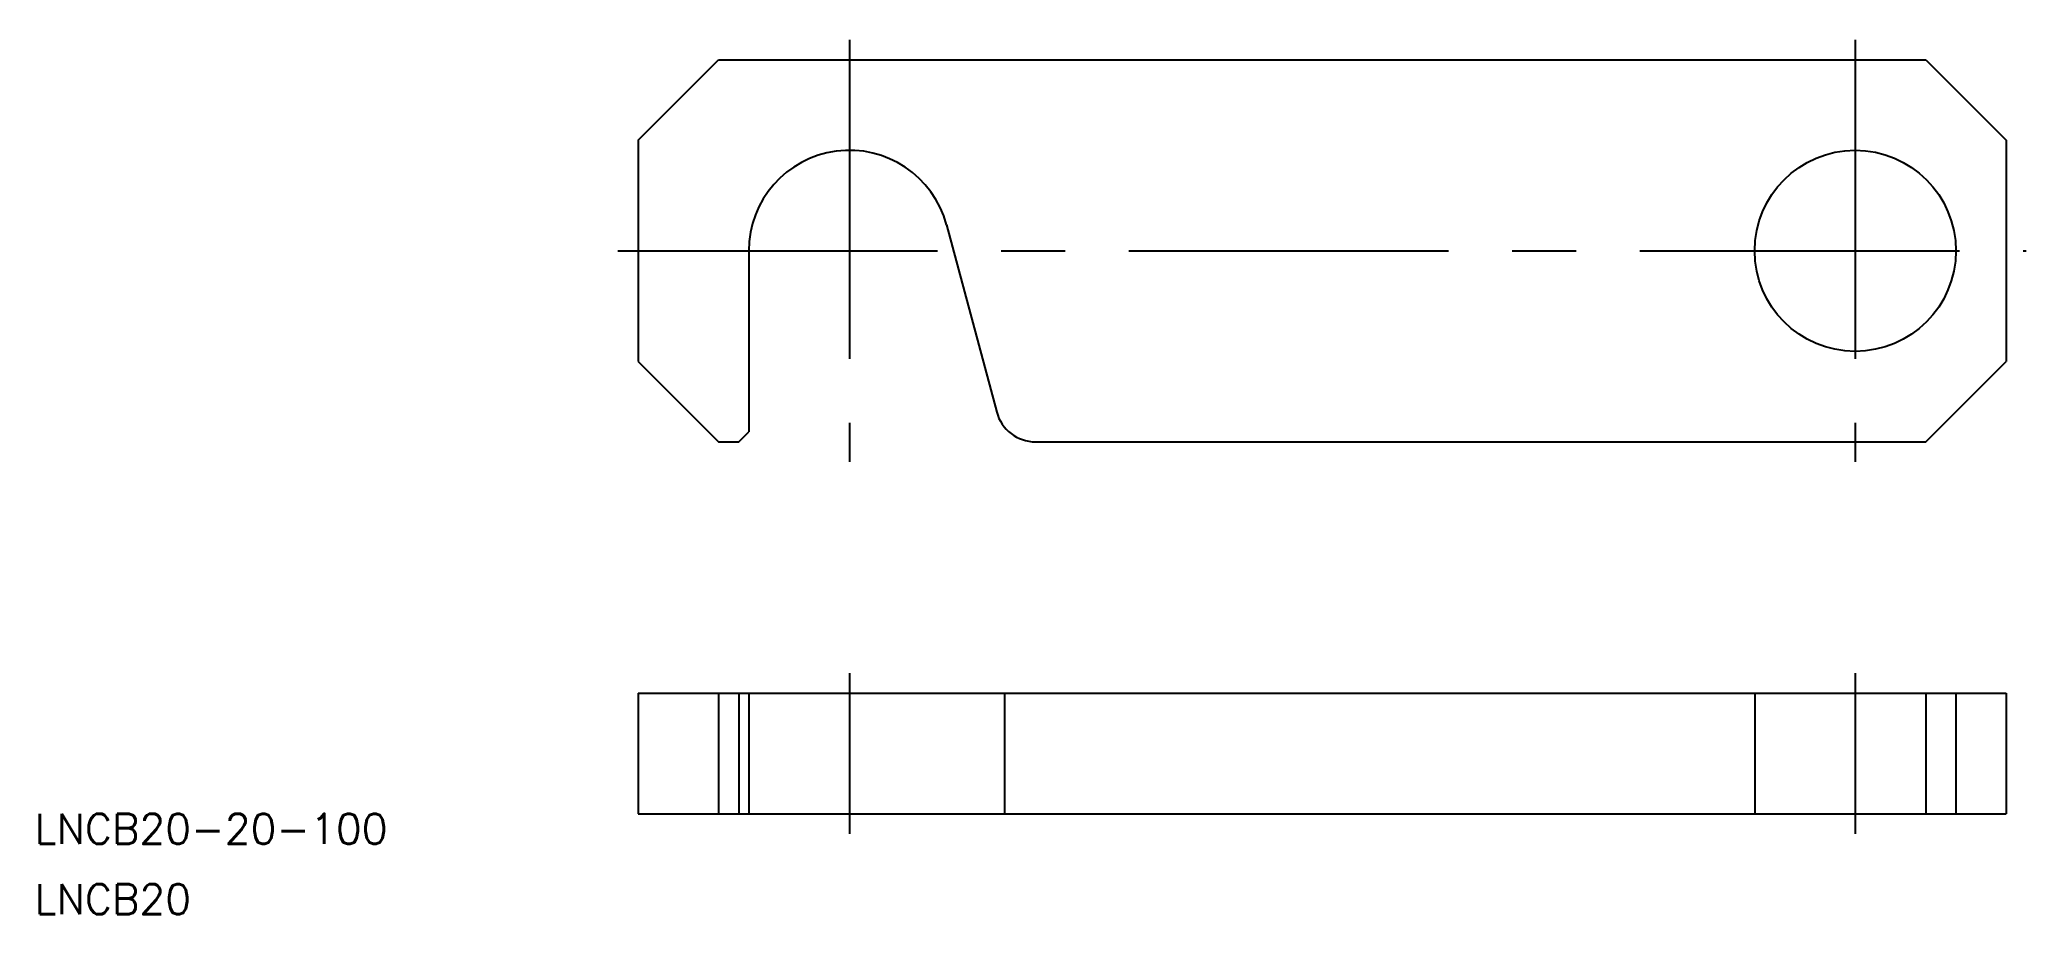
# Model space of a CAD drawing. Extents: x -80 to 117, y -66 to 21.
import ezdxf

# ---------------------------------------------------------------- set-up
doc = ezdxf.new("R2010")
doc.units = 0
doc.linetypes.add('CENTER', pattern=[50.8, 31.75, -6.35, 6.35, -6.35])
doc.linetypes.add('DASHED', pattern=[19.05, 12.7, -6.35])
doc.layers.get('0').update_dxf_attribs({"linetype": 'CONTINUOUS'})
doc.layers.add('CENTER', color=1, linetype='CENTER')
doc.styles.get("Standard").update_dxf_attribs({"font": 'txt.shx', "height": 3, "bigfont": 'bigfont.shx'})

msp = doc.modelspace()

# ---------------------------------------------------------------- linework, layer by layer
at = {"color": 7, "linetype": 'CONTINUOUS'}
for p, q in [((-21, 11), (-13, 19)), ((-13, 19), (107, 19)), ((107, 19), (115, 11)), ((-21, 11), (-21, -11)), ((115, 11), (115, -11)), ((9.66, 2.59), (14.65, -16.04)), ((-10, 0), (-10, -18)), ((-21, -11), (-13, -19)), ((107, -19), (115, -11)), ((-13, -19), (-11, -19)), ((-11, -19), (-10, -18)), ((18.51, -19), (107, -19)), ((-21, -44), (115, -44)), ((-21, -44), (-21, -56)), ((-13, -44), (-13, -56)), ((-11, -44), (-11, -56)), ((-10, -44), (-10, -56)), ((15.44, -44), (15.44, -56)), ((107, -44), (107, -56)), ((115, -44), (115, -56)), ((-21, -56), (115, -56))]:
    msp.add_line(p, q, dxfattribs=at)
at = {"color": 3, "linetype": 'DASHED'}
for p, q in [((90, -44), (90, -56)), ((110, -44), (110, -56))]:
    msp.add_line(p, q, dxfattribs=at)
at = {"color": 7, "linetype": 'CONTINUOUS'}
msp.add_circle((100, 0), 10, dxfattribs=at)
for centre, radius, start, end in [((0, 0), 10, 15, 180), ((18.51, -15), 4, 195, 270)]:
    msp.add_arc(centre, radius, start, end, dxfattribs=at)
at = {"layer": 'CENTER', "color": 1, "linetype": 'CENTER'}
for p, q in [((0, 21), (0, -21)), ((100, 21), (100, -21)), ((-23, 0), (117, 0)), ((0, -42), (0, -58)), ((100, -42), (100, -58))]:
    msp.add_line(p, q, dxfattribs=at)

# ---------------------------------------------------------------- texts
at = {"color": 7, "linetype": 'CONTINUOUS'}
for s, p in [('LNCB20-20-100', (-81, -59)), ('LNCB20', (-81, -66))]:
    msp.add_text(s, height=3, dxfattribs=at).set_placement(p)

doc.saveas('drawing.dxf')
